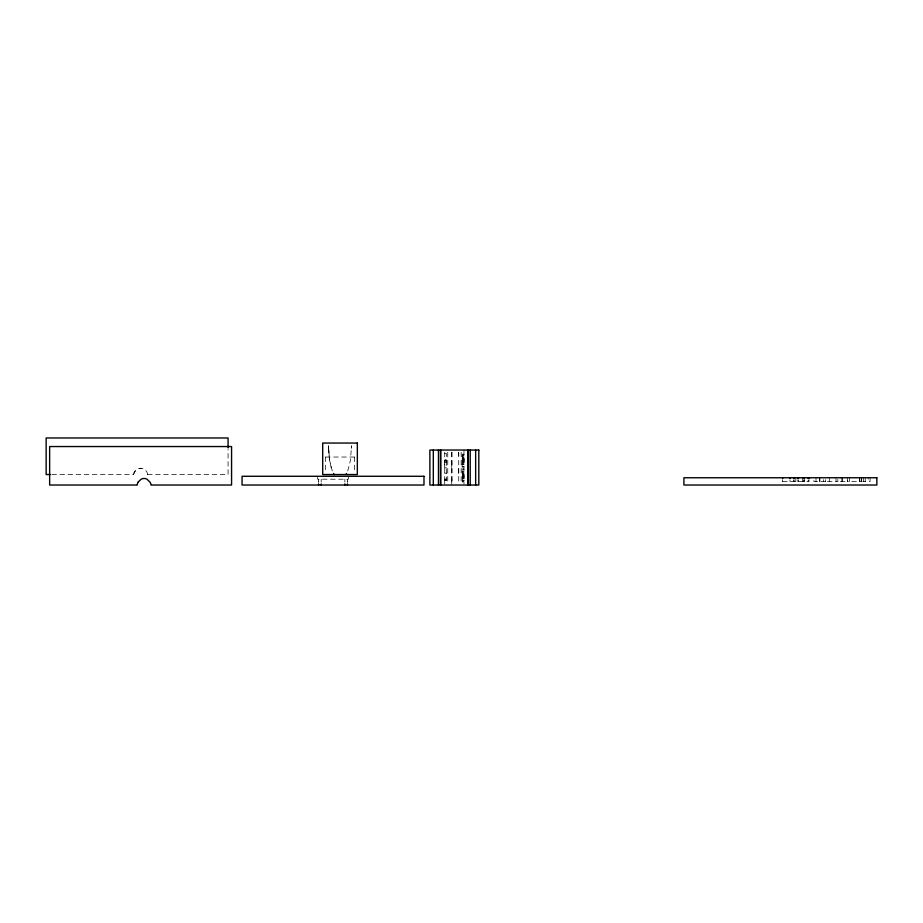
<?xml version="1.0" encoding="UTF-8"?>
<svg xmlns="http://www.w3.org/2000/svg" width="923" height="923" viewBox="0 0 923 923"><rect width="100%" height="100%" fill="white"/><g stroke="black" fill="none" stroke-linecap="round" stroke-linejoin="round"><path stroke-width="0.69" stroke-dasharray="4.62 3.46" d="M318.585 481.137L318.585 482.106L318.585 479.199M347.452 481.137L347.452 482.106L347.452 479.199M444.724 483.86L444.724 481.529M444.724 467.534L444.724 464.038M451.728 483.86L451.728 479.199M451.728 467.534L451.728 461.708M458.719 473.361L458.719 467.534M458.719 455.87L458.719 452.374M804.683 481.529L804.683 479.637M825.589 481.529L825.589 479.637M847.499 480.272L847.499 481.529L847.499 477.756M347.752 470.949L350.463 460.265L351.513 445.705M351.478 448.37L351.536 446.121M795.834 481.529L795.891 477.756M445.186 480.168L446.547 480.225L446.547 460.035L444.724 460.092L445.636 460.046M444.724 453.666L446.547 453.666L446.547 459.85L444.724 459.85M463.969 454.185L462.227 454.185L462.227 464.523L463.969 464.546M462.227 454.416L463.969 454.416M462.227 455.57L463.969 455.57M462.227 456.031L463.969 456.031M325.565 457.035L355.367 457.035M462.227 457.023L463.969 457.15M462.227 458.062L463.969 458.062M462.227 458.177L463.969 458.177M462.227 459.146L463.969 459.146M462.227 459.331L463.969 459.331M462.227 459.516L463.969 459.516M462.227 459.977L463.969 459.977M462.227 460.058L463.969 460.058M462.227 460.3L463.969 460.3M462.227 460.496L463.969 460.496M444.724 460.715L446.547 460.646M462.227 461.096L463.969 461.096M444.724 461.246L446.547 461.246M462.227 461.754L463.969 461.754M462.227 462.181L463.969 462.181M444.724 462.677L446.547 462.677M462.227 463.519L463.969 463.519M463.969 464.234L462.158 464.234L462.158 472.195L463.969 472.195M462.227 464.431L463.969 464.431M462.158 466.427L463.969 466.427M444.724 467.846L446.547 467.846M462.158 468.007L463.969 468.099M462.158 469.726L463.969 469.726M463.969 471.33L462.331 471.33L462.331 481.921L463.969 481.956M462.331 473.084L463.969 473.084M444.724 473.164L446.547 473.164M462.331 473.995L463.969 473.995M462.331 474.191L463.969 474.191M51.896 474.537L133.685 474.537M147.53 474.537L228.073 474.537L228.073 449.224M462.331 475.045L463.969 475.045M462.331 475.541L463.969 475.541M462.331 476.06L463.969 476.06M462.331 476.256L463.969 476.256M462.331 476.522L463.969 476.522M462.331 476.845L463.969 476.845M462.331 477.664L463.969 477.664M462.331 477.814L463.969 477.814M462.331 478.137L463.969 478.137M462.331 478.795L463.969 478.795M444.724 479.475L446.547 479.475M444.724 479.81L446.547 479.81M444.724 480.087L446.547 480.087M462.331 480.41L463.969 480.41M462.331 480.537L463.969 480.537M462.331 480.664L463.969 480.664M462.331 480.941L463.969 480.941M782.577 481.529L808.998 481.529L808.998 479.879M825.566 481.529L813.924 481.529L813.924 477.756M827.412 481.529L837.899 481.529L837.853 477.756M851.779 481.529L861.713 481.529L861.713 477.756M862.843 481.529L865.716 481.529M462.331 481.771L463.969 481.771M332.28 470.949L329.569 460.265L328.496 445.74L328.611 449.663M802.352 481.529L802.283 477.756M331.207 467.892L329.28 458.073L328.496 446.121M328.565 448.37L328.83 453.401M870.066 477.756L870.066 481.529L868.162 481.529L868.162 477.756M865.232 477.756L865.232 481.529M863.328 477.756L863.328 481.529M861.436 477.756L861.436 481.529M859.821 477.756L859.821 481.529M859.532 477.756L859.532 481.529M849.391 477.756L849.391 481.529L840.288 481.529L840.288 477.756M842.18 477.756L842.18 481.529M841.995 477.756L841.995 481.529M835.996 477.756L835.996 481.529M829.385 477.756L829.281 481.529M823.501 479.637L823.501 481.529M819.878 477.756L819.901 481.529M819.682 477.756L819.682 481.529M816.013 477.756L816.013 481.529M808.202 479.879L808.202 481.529M804.175 479.879L804.175 481.529M803.552 479.879L803.552 481.529M798.568 479.879L798.568 481.529M797.795 479.879L797.795 481.529M794.149 479.879L794.149 481.529M793.665 479.879L793.665 481.529M789.961 479.879L789.961 481.529M782.669 479.637L782.669 481.529M463.969 450.043L463.969 483.929M461.165 452.224L461.165 482.844M458.719 452.224L458.719 483.86M451.97 452.224L451.97 485.025M451.728 452.224L451.82 483.629M447.747 452.224L447.747 482.844M444.724 452.224L444.724 482.844M354.444 457.035L354.444 473.187M348.409 476.28L348.409 479.199L317.627 479.199L317.627 476.28M344.856 479.199L344.856 482.106M325.588 457.035L325.588 473.187M321.192 479.199L321.192 482.106M133.558 474.514A7.096 7.096 0 0 1 147.657 474.514M134.47 472.115L133.973 473.314L135.185 470.995L134.47 472.115M140.608 468.307L139.465 468.411L141.75 468.411L140.608 468.307M463.969 461.938L462.227 461.938L463.969 462.008M446.547 479.175L444.724 479.175L446.547 479.302"/><path stroke-width="1.38" d="M345.825 474.537L346.506 473.476M50.453 474.537L46.15 474.537L46.15 437.975L228.073 437.975L228.073 447.817M333.526 473.476L334.207 474.537M808.998 477.756L808.998 478.46M808.202 477.756L808.202 478.46M804.175 477.756L804.175 478.46M803.552 477.756L803.552 478.46M798.568 477.756L798.568 478.46M797.795 477.756L797.795 478.46M794.149 477.756L794.149 478.46M793.665 477.756L793.665 478.46M789.961 477.756L789.961 478.46M782.669 477.756L782.669 478.46M475.657 450.043L475.657 485.025M470.199 450.043L470.199 485.025M468.192 450.043L468.192 485.025M467.869 450.043L467.869 485.025M440.733 450.043L440.733 485.025M440.467 450.043L440.467 485.025M438.471 450.043L438.471 485.025M433.314 450.043L433.314 485.025M347.452 483.929L347.452 485.025M344.856 483.929L344.856 485.025M321.192 483.929L321.192 485.025M318.585 483.929L318.585 485.025M138.3 481.875L137.965 482.475A8.238 8.238 0 0 0 137.192 485.025L49.646 485.025L49.646 446.547L231.569 446.547L231.569 485.025L151.026 485.025A8.238 8.238 0 0 0 150.241 482.475L146.999 479.164A6.449 6.449 0 0 0 141.219 479.152L138.3 481.875M357.339 443.052L322.704 443.052L322.704 474.537L357.339 474.537L357.339 443.052M478.818 450.043L429.887 450.043L429.887 485.025L478.818 485.025L478.818 450.043M423.98 476.28L242.057 476.28L242.057 485.025L423.98 485.025L423.98 476.28M876.85 477.756L683.908 477.756L683.908 485.025L876.85 485.025L876.85 477.756"/></g></svg>
